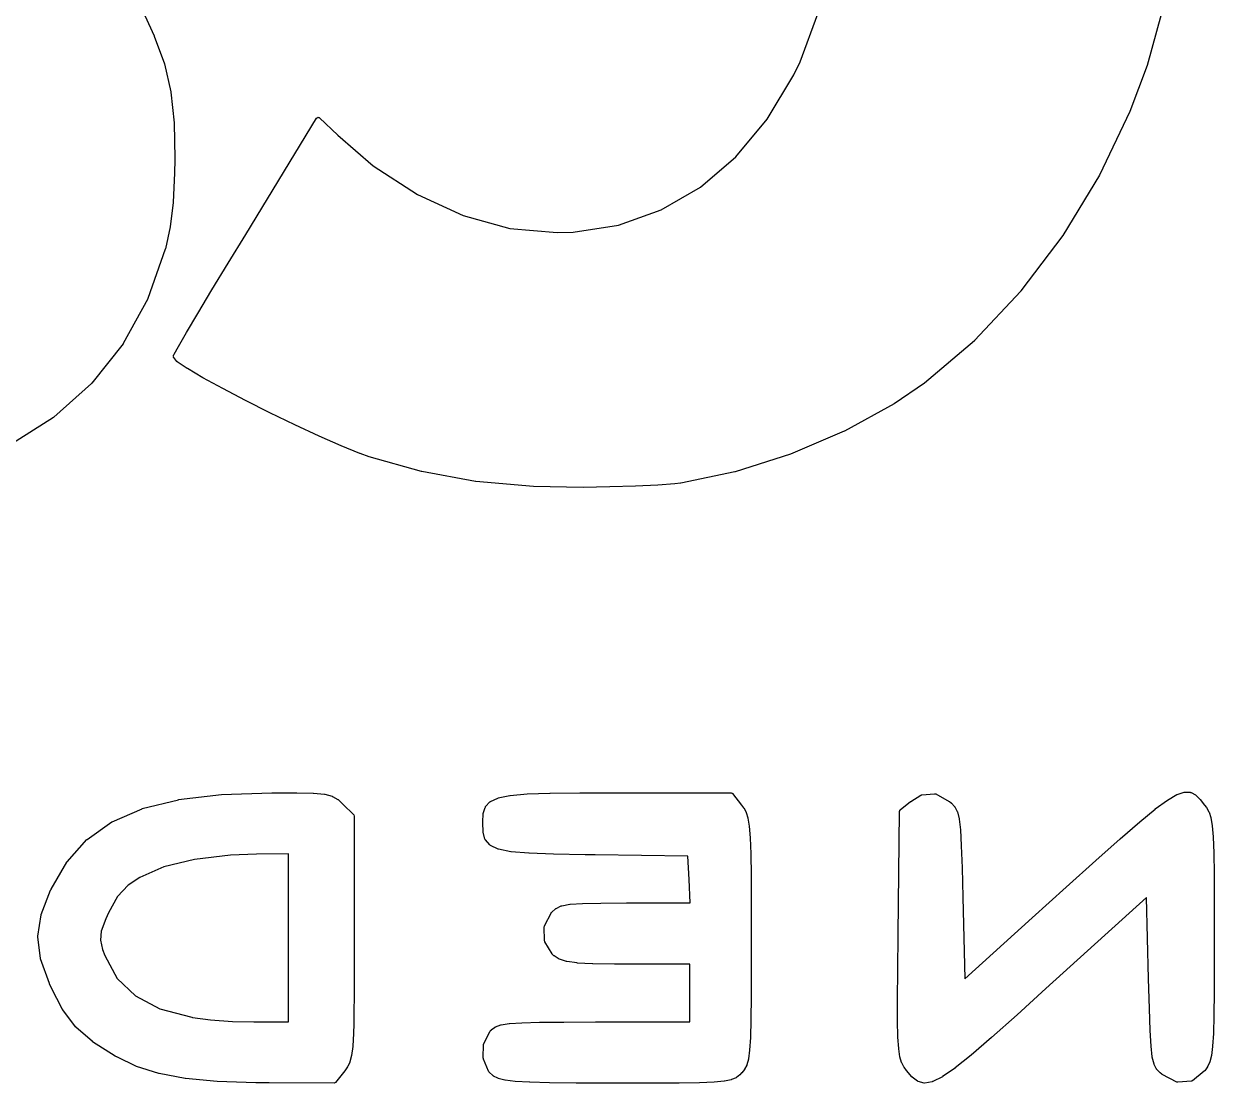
# Model space of a CAD drawing. Extents: x 131 to 165.5, y -106.3 to -66.1.
# Drawn here: x 157.546 to 160.594, y -72.108 to -69.396 of the extents above; entities that cross this region are included whole.
import ezdxf

# ---------------------------------------------------------------- set-up
doc = ezdxf.new("R2010")
doc.units = 0
doc.layers.add('BLACK', color=7, linetype='CONTINUOUS')

msp = doc.modelspace()

# ---------------------------------------------------------------- linework, layer by layer
at = {"layer": 'BLACK', "linetype": 'CONTINUOUS'}
for p, q in [((160.472115, -69.318448), (160.421867, -69.502076)), ((157.856145, -69.37441), (157.880141, -69.426782)), ((159.533296, -69.492778), (159.579201, -69.369749)), ((157.880141, -69.426782), (157.880149, -69.426999)), ((157.880149, -69.426999), (157.880296, -69.42716)), ((157.880296, -69.42716), (157.905933, -69.497886)), ((157.905933, -69.497886), (157.905918, -69.498211)), ((157.905918, -69.498211), (157.906107, -69.498478)), ((157.906107, -69.498478), (157.922353, -69.5697)), ((159.517214, -69.526613), (159.533296, -69.492778)), ((160.421727, -69.502507), (160.377873, -69.619804)), ((160.421867, -69.502076), (160.421718, -69.502267)), ((160.421718, -69.502267), (160.421727, -69.502507)), ((159.449288, -69.640163), (159.517214, -69.526613)), ((157.922353, -69.5697), (157.9223, -69.57001)), ((157.9223, -69.57001), (157.92245, -69.570286)), ((157.92245, -69.570286), (157.930794, -69.649186)), ((160.377701, -69.620209), (160.299859, -69.783107)), ((160.377713, -69.619975), (160.377701, -69.620209)), ((160.377873, -69.619804), (160.377713, -69.619975)), ((157.930794, -69.649186), (157.93073, -69.649401)), ((157.93073, -69.649401), (157.930821, -69.649609)), ((157.930821, -69.649609), (157.932689, -69.740179)), ((158.114248, -69.934668), (158.295516, -69.637405)), ((158.295516, -69.637405), (158.295969, -69.637073)), ((158.295969, -69.637073), (158.296173, -69.636551)), ((158.296173, -69.636551), (158.297464, -69.635982)), ((158.297464, -69.635982), (158.298607, -69.635148)), ((158.298607, -69.635148), (158.299162, -69.635234)), ((158.299162, -69.635234), (158.299675, -69.635009)), ((158.299675, -69.635009), (158.30099, -69.63552)), ((158.30099, -69.63552), (158.302388, -69.635739)), ((158.302388, -69.635739), (158.302719, -69.636192)), ((158.302719, -69.636192), (158.303242, -69.636396)), ((158.303242, -69.636396), (158.34968, -69.680838)), ((159.369352, -69.736029), (159.449288, -69.640163)), ((158.34968, -69.680838), (158.440732, -69.758859)), ((157.932754, -69.743539), (157.93226, -69.777436)), ((157.932689, -69.740179), (157.932689, -69.74018)), ((157.932689, -69.74018), (157.932754, -69.743365)), ((157.932754, -69.743365), (157.932719, -69.743452)), ((157.932719, -69.743452), (157.932754, -69.743539)), ((159.278523, -69.813576), (159.369352, -69.736029)), ((157.932255, -69.777605), (157.928626, -69.852444)), ((157.93226, -69.777436), (157.932224, -69.777519)), ((157.932224, -69.777519), (157.932255, -69.777605)), ((158.440732, -69.758859), (158.55376, -69.83305)), ((160.299621, -69.783548), (160.206101, -69.937462)), ((160.299661, -69.783284), (160.299621, -69.783548)), ((160.299859, -69.783107), (160.299661, -69.783284)), ((159.177979, -69.872059), (159.278523, -69.813576)), ((158.55376, -69.83305), (158.670836, -69.886759)), ((157.928595, -69.852809), (157.920985, -69.915008)), ((157.928626, -69.852444), (157.928542, -69.85262)), ((157.928542, -69.85262), (157.928595, -69.852809)), ((159.068848, -69.910743), (159.177979, -69.872059)), ((158.670836, -69.886759), (158.790446, -69.919349)), ((157.920907, -69.915466), (157.908573, -69.972049)), ((157.920985, -69.915008), (157.920863, -69.915223)), ((157.920863, -69.915223), (157.920907, -69.915466)), ((158.069148, -70.008835), (158.114245, -69.934673)), ((158.114245, -69.934673), (158.114247, -69.934671)), ((158.114247, -69.934671), (158.114248, -69.934668)), ((158.790446, -69.919349), (158.911264, -69.930203)), ((158.911264, -69.930203), (158.952112, -69.928881)), ((158.952112, -69.928881), (159.068848, -69.910743)), ((160.205819, -69.937878), (160.098813, -70.079683)), ((160.205886, -69.937619), (160.205819, -69.937878)), ((160.206101, -69.937462), (160.205886, -69.937619)), ((157.908404, -69.972644), (157.864029, -70.098736)), ((157.908573, -69.972049), (157.908386, -69.972317)), ((157.908386, -69.972317), (157.908404, -69.972644)), ((158.027902, -70.077059), (158.069141, -70.008846)), ((158.069141, -70.008846), (158.069146, -70.008841)), ((158.069146, -70.008841), (158.069148, -70.008835)), ((157.991978, -70.136885), (158.027895, -70.077072)), ((158.027895, -70.077072), (158.0279, -70.077067)), ((158.0279, -70.077067), (158.027902, -70.077059)), ((160.098475, -70.080085), (159.980172, -70.206653)), ((160.098572, -70.079824), (160.098475, -70.080085)), ((160.098813, -70.079683), (160.098572, -70.079824)), ((157.863696, -70.099482), (157.800783, -70.214085)), ((157.863742, -70.099055), (157.863696, -70.099482)), ((157.864029, -70.098736), (157.863742, -70.099055)), ((157.962837, -70.185863), (157.991968, -70.136902)), ((157.991968, -70.136902), (157.991976, -70.136895)), ((157.991976, -70.136895), (157.991978, -70.136885)), ((157.941935, -70.221552), (157.962819, -70.185894)), ((157.962819, -70.185894), (157.962834, -70.185882)), ((157.962834, -70.185882), (157.962837, -70.185863)), ((159.979756, -70.20705), (159.852348, -70.315252)), ((159.979895, -70.206778), (159.979756, -70.20705)), ((159.980172, -70.206653), (159.979895, -70.206778)), ((157.800315, -70.214789), (157.720153, -70.315678)), ((157.800437, -70.214362), (157.800315, -70.214789)), ((157.800783, -70.214085), (157.800437, -70.214362)), ((157.930549, -70.241862), (157.930692, -70.24173)), ((157.930692, -70.24173), (157.930716, -70.241536)), ((157.930716, -70.241536), (157.94189, -70.221631)), ((157.94189, -70.221631), (157.941928, -70.2216)), ((157.941928, -70.2216), (157.941935, -70.221552)), ((157.92864, -70.246686), (157.929055, -70.24587)), ((157.928971, -70.247706), (157.92864, -70.246686)), ((157.928922, -70.24878), (157.928971, -70.247706)), ((157.929539, -70.249456), (157.928922, -70.24878)), ((157.929055, -70.24587), (157.929098, -70.244957)), ((157.929098, -70.244957), (157.930549, -70.241862)), ((157.929822, -70.250325), (157.929539, -70.249456)), ((157.938051, -70.259965), (157.929822, -70.250325)), ((157.938671, -70.260281), (157.938051, -70.259965)), ((157.939055, -70.260861), (157.938671, -70.260281)), ((157.964634, -70.278142), (157.939055, -70.260861)), ((157.9648, -70.278175), (157.964634, -70.278142)), ((157.964903, -70.278312), (157.9648, -70.278175)), ((158.004597, -70.301596), (157.964903, -70.278312)), ((158.004677, -70.301607), (158.004597, -70.301596)), ((158.004728, -70.30167), (158.004677, -70.301607)), ((158.055304, -70.329321), (158.004728, -70.30167)), ((157.719572, -70.316294), (157.623074, -70.40265)), ((157.719764, -70.315893), (157.719572, -70.316294)), ((157.720153, -70.315678), (157.719764, -70.315893)), ((158.055356, -70.329326), (158.055304, -70.329321)), ((158.05539, -70.329367), (158.055356, -70.329326)), ((158.113613, -70.359748), (158.05539, -70.329367)), ((159.851922, -70.315576), (159.774417, -70.368255)), ((159.852077, -70.315339), (159.851922, -70.315576)), ((159.852348, -70.315252), (159.852077, -70.315339)), ((158.113653, -70.359751), (158.113613, -70.359748)), ((158.113681, -70.359783), (158.113653, -70.359751)), ((158.176318, -70.391257), (158.113681, -70.359783)), ((158.176356, -70.391259), (158.176318, -70.391257)), ((158.176382, -70.391289), (158.176356, -70.391259)), ((158.240198, -70.422221), (158.176382, -70.391289)), ((159.774011, -70.368503), (159.64713, -70.438133)), ((159.774168, -70.368306), (159.774011, -70.368503)), ((159.774417, -70.368255), (159.774168, -70.368306)), ((157.622418, -70.403146), (157.510501, -70.474154)), ((157.622666, -70.402793), (157.622418, -70.403146)), ((157.623074, -70.40265), (157.622666, -70.402793)), ((158.24024, -70.422223), (158.240198, -70.422221)), ((158.240269, -70.422255), (158.24024, -70.422223)), ((158.30203, -70.451006), (158.240269, -70.422255)), ((158.302083, -70.451008), (158.30203, -70.451006)), ((158.30212, -70.451047), (158.302083, -70.451008)), ((158.358592, -70.475982), (158.30212, -70.451047)), ((159.646689, -70.438348), (159.509207, -70.497066)), ((159.646871, -70.438161), (159.646689, -70.438348)), ((159.64713, -70.438133), (159.646871, -70.438161)), ((158.358673, -70.475983), (158.358592, -70.475982)), ((158.35873, -70.47604), (158.358673, -70.475983)), ((158.40668, -70.495521), (158.35873, -70.47604)), ((158.406789, -70.49552), (158.40668, -70.495521)), ((158.406871, -70.495594), (158.406789, -70.49552)), ((158.430323, -70.504023), (158.406871, -70.495594)), ((158.430508, -70.504014), (158.430323, -70.504023)), ((158.430654, -70.504129), (158.430508, -70.504014)), ((158.564418, -70.541944), (158.430654, -70.504129)), ((159.508762, -70.497232), (159.367235, -70.542351)), ((159.508955, -70.497068), (159.508762, -70.497232)), ((159.509207, -70.497066), (159.508955, -70.497068)), ((158.564671, -70.541914), (158.564418, -70.541944)), ((158.564887, -70.542053), (158.564671, -70.541914)), ((158.702781, -70.567056), (158.564887, -70.542053)), ((159.366731, -70.542483), (159.227718, -70.571318)), ((159.366959, -70.542327), (159.366731, -70.542483)), ((159.367235, -70.542351), (159.366959, -70.542327)), ((158.703018, -70.567004), (158.702781, -70.567056)), ((158.703234, -70.567117), (158.703018, -70.567004)), ((158.850939, -70.580121), (158.703234, -70.567117)), ((159.1694, -70.576428), (159.11197, -70.579269)), ((159.169466, -70.576396), (159.1694, -70.576428)), ((159.169535, -70.576419), (159.169466, -70.576396)), ((159.212979, -70.573091), (159.169535, -70.576419)), ((159.213079, -70.57304), (159.212979, -70.573091)), ((159.21319, -70.573071), (159.213079, -70.57304)), ((159.227295, -70.571387), (159.21319, -70.573071)), ((159.227493, -70.571275), (159.227295, -70.571387)), ((159.227718, -70.571318), (159.227493, -70.571275)), ((158.851116, -70.580065), (158.850939, -70.580121)), ((158.851286, -70.580139), (158.851116, -70.580065)), ((158.978075, -70.582467), (158.851286, -70.580139)), ((158.978161, -70.582432), (158.978075, -70.582467)), ((158.978248, -70.582467), (158.978161, -70.582432)), ((159.046203, -70.581372), (158.978248, -70.582467)), ((159.046242, -70.581355), (159.046203, -70.581372)), ((159.046282, -70.58137), (159.046242, -70.581355)), ((159.111883, -70.579272), (159.046282, -70.58137)), ((159.111925, -70.579252), (159.111883, -70.579272)), ((159.11197, -70.579269), (159.111925, -70.579252)), ((157.942411, -71.381897), (158.052113, -71.368672)), ((158.052113, -71.368672), (158.052334, -71.368733)), ((158.052334, -71.368733), (158.052543, -71.368639)), ((158.052543, -71.368639), (158.181522, -71.364278)), ((158.181522, -71.364278), (158.181603, -71.364308)), ((158.181603, -71.364308), (158.181684, -71.364275)), ((158.181684, -71.364275), (158.185256, -71.36427)), ((158.185256, -71.36427), (158.185265, -71.364273)), ((158.185265, -71.364273), (158.185275, -71.36427)), ((158.185275, -71.36427), (158.245294, -71.36441)), ((158.245294, -71.36441), (158.24535, -71.364433)), ((158.24535, -71.364433), (158.245406, -71.364412)), ((158.245406, -71.364412), (158.287338, -71.365448)), ((158.287338, -71.365448), (158.287501, -71.36552)), ((158.287501, -71.36552), (158.287673, -71.365467)), ((158.287673, -71.365467), (158.315787, -71.368061)), ((158.315787, -71.368061), (158.316162, -71.368258)), ((158.316162, -71.368258), (158.316583, -71.3682)), ((158.316583, -71.3682), (158.335152, -71.373013)), ((158.791298, -71.371195), (158.834336, -71.367331)), ((158.834336, -71.367331), (158.834471, -71.367373)), ((158.834471, -71.367373), (158.834601, -71.367314)), ((158.834601, -71.367314), (158.893117, -71.365177)), ((158.893117, -71.365177), (158.893178, -71.365199)), ((158.893178, -71.365199), (158.893239, -71.365174)), ((158.893239, -71.365174), (158.969597, -71.36426)), ((158.969597, -71.36426), (158.969622, -71.36427)), ((158.969622, -71.36427), (158.969647, -71.36426)), ((158.969647, -71.36426), (159.066216, -71.364067)), ((159.066216, -71.364067), (159.066221, -71.364069)), ((159.066221, -71.364069), (159.066226, -71.364067)), ((159.066226, -71.364067), (159.356406, -71.364067)), ((159.356406, -71.364067), (159.356696, -71.364187)), ((159.356696, -71.364187), (159.356999, -71.364102)), ((159.356999, -71.364102), (159.358425, -71.364903)), ((159.358425, -71.364903), (159.359942, -71.365531)), ((159.359942, -71.365531), (159.360062, -71.365822)), ((159.360062, -71.365822), (159.360336, -71.365976)), ((159.360336, -71.365976), (159.383733, -71.395719)), ((159.844963, -71.369459), (159.877821, -71.366688)), ((159.877821, -71.366688), (159.879204, -71.367128)), ((159.879204, -71.367128), (159.880647, -71.367287)), ((159.880647, -71.367287), (159.915177, -71.38624)), ((160.474018, -71.38296), (160.497584, -71.369135)), ((160.497584, -71.369135), (160.498105, -71.369062)), ((160.498105, -71.369062), (160.498501, -71.368715)), ((160.498501, -71.368715), (160.516418, -71.36261)), ((160.516418, -71.36261), (160.517351, -71.362669)), ((160.517351, -71.362669), (160.518228, -71.362347)), ((160.518228, -71.362347), (160.532091, -71.362896)), ((160.532091, -71.362896), (160.533127, -71.363373)), ((160.533127, -71.363373), (160.534262, -71.363489)), ((160.534262, -71.363489), (160.54567, -71.369626)), ((157.84957, -71.404888), (157.941805, -71.382008)), ((157.941805, -71.382008), (157.942127, -71.382056)), ((157.942127, -71.382056), (157.942411, -71.381897)), ((158.335152, -71.373013), (158.335709, -71.373433)), ((158.335709, -71.373433), (158.3364, -71.373525)), ((158.3364, -71.373525), (158.349697, -71.381216)), ((158.349697, -71.381216), (158.350037, -71.38166)), ((158.350037, -71.38166), (158.350566, -71.381852)), ((158.350566, -71.381852), (158.362863, -71.393085)), ((158.362863, -71.393085), (158.362913, -71.393193)), ((158.362913, -71.393193), (158.363027, -71.39324)), ((158.363027, -71.39324), (158.390734, -71.420948)), ((158.728101, -71.399808), (158.738909, -71.387753)), ((158.738909, -71.387753), (158.739839, -71.387306)), ((158.739839, -71.387306), (158.740543, -71.386547)), ((158.740543, -71.386547), (158.759728, -71.377724)), ((158.759728, -71.377724), (158.760324, -71.377701)), ((158.760324, -71.377701), (158.76082, -71.377367)), ((158.76082, -71.377367), (158.790748, -71.371275)), ((158.790748, -71.371275), (158.791037, -71.371331)), ((158.791037, -71.371331), (158.791298, -71.371195)), ((159.383733, -71.395719), (159.383754, -71.395796)), ((159.383754, -71.395796), (159.383821, -71.395836)), ((159.383821, -71.395836), (159.388771, -71.40252)), ((159.789522, -71.408312), (159.816173, -71.386746)), ((159.816173, -71.386746), (159.816488, -71.386652)), ((159.816488, -71.386652), (159.81668, -71.386386)), ((159.81668, -71.386386), (159.842745, -71.370194)), ((159.842745, -71.370194), (159.843912, -71.370001)), ((159.843912, -71.370001), (159.844963, -71.369459)), ((159.915177, -71.38624), (159.915489, -71.386629)), ((159.915489, -71.386629), (159.915969, -71.386778)), ((159.915969, -71.386778), (159.920281, -71.390363)), ((159.920281, -71.390363), (159.920423, -71.390634)), ((159.920423, -71.390634), (159.920703, -71.390758)), ((159.920703, -71.390758), (159.928834, -71.399286)), ((159.928834, -71.399286), (159.929095, -71.399962)), ((160.442777, -71.40585), (160.47359, -71.383242)), ((160.47359, -71.383242), (160.473853, -71.383177)), ((160.473853, -71.383177), (160.474018, -71.38296)), ((160.54567, -71.369626), (160.546151, -71.370216)), ((160.546151, -71.370216), (160.546855, -71.370512)), ((160.546855, -71.370512), (160.557405, -71.381175)), ((160.557405, -71.381175), (160.55751, -71.381433)), ((160.55751, -71.381433), (160.557756, -71.381569)), ((160.557756, -71.381569), (160.569042, -71.395689)), ((160.569042, -71.395689), (160.569066, -71.395774)), ((160.569066, -71.395774), (160.569142, -71.395819)), ((160.569142, -71.395819), (160.573595, -71.40178)), ((157.772203, -71.438485), (157.848779, -71.405156)), ((157.848779, -71.405156), (157.849217, -71.405148)), ((157.849217, -71.405148), (157.84957, -71.404888)), ((158.390734, -71.420948), (158.390736, -71.420949)), ((158.390736, -71.420949), (158.3922, -71.424485)), ((158.3922, -71.424485), (158.3922, -71.73392)), ((158.720881, -71.438682), (158.722035, -71.418652)), ((158.722035, -71.418652), (158.722302, -71.418097)), ((158.722243, -71.417486), (158.72704, -71.401693)), ((158.722302, -71.418097), (158.722243, -71.417486)), ((158.72704, -71.401693), (158.727736, -71.400844)), ((158.727736, -71.400844), (158.728101, -71.399808)), ((159.388771, -71.40252), (159.388855, -71.402858)), ((159.388855, -71.402858), (159.389128, -71.403076)), ((159.389128, -71.403076), (159.394972, -71.413647)), ((159.394972, -71.413647), (159.395029, -71.414161)), ((159.395029, -71.414161), (159.395363, -71.414557)), ((159.395363, -71.414557), (159.399824, -71.428643)), ((159.399824, -71.428643), (159.39979, -71.429029)), ((159.39979, -71.429029), (159.399994, -71.42936)), ((159.399994, -71.42936), (159.403258, -71.449685)), ((159.784352, -71.727098), (159.787667, -71.412147)), ((159.787667, -71.412147), (159.787765, -71.411916)), ((159.787694, -71.411675), (159.788501, -71.410189)), ((159.787765, -71.411916), (159.787694, -71.411675)), ((159.788501, -71.410189), (159.789168, -71.408626)), ((159.789168, -71.408626), (159.789402, -71.408531)), ((159.789402, -71.408531), (159.789522, -71.408312)), ((159.929095, -71.399962), (159.929652, -71.40043)), ((159.929652, -71.40043), (159.935681, -71.412022)), ((159.935681, -71.412022), (159.935735, -71.412643)), ((159.935735, -71.412643), (159.936103, -71.413146)), ((159.936103, -71.413146), (159.940464, -71.431051)), ((160.402911, -71.438469), (160.442568, -71.406012)), ((160.442568, -71.406012), (160.442703, -71.405971)), ((160.442703, -71.405971), (160.442777, -71.40585)), ((160.573595, -71.40178), (160.573674, -71.402093)), ((160.573674, -71.402093), (160.57393, -71.402291)), ((160.57393, -71.402291), (160.579929, -71.412787)), ((160.579929, -71.412787), (160.579994, -71.413303)), ((160.579994, -71.413303), (160.580334, -71.413696)), ((160.580334, -71.413696), (160.584914, -71.427521)), ((160.584914, -71.427521), (160.584884, -71.427922)), ((160.584884, -71.427922), (160.585098, -71.428263)), ((160.585098, -71.428263), (160.58845, -71.448167)), ((157.708577, -71.483562), (157.771302, -71.438994)), ((157.771302, -71.438994), (157.771827, -71.438873)), ((157.771827, -71.438873), (157.772203, -71.438485)), ((158.720867, -71.441322), (158.720873, -71.438957)), ((158.720914, -71.441438), (158.720867, -71.441322)), ((158.720872, -71.441556), (158.720914, -71.441438)), ((158.721874, -71.464213), (158.720872, -71.441556)), ((158.720873, -71.438957), (158.720929, -71.438821)), ((158.720929, -71.438821), (158.720881, -71.438682)), ((159.403258, -71.449685), (159.403207, -71.449899)), ((159.403207, -71.449899), (159.403306, -71.450094)), ((159.403306, -71.450094), (159.405559, -71.479382)), ((159.940464, -71.431051), (159.940413, -71.431378)), ((159.940413, -71.431378), (159.940574, -71.431669)), ((159.940574, -71.431669), (159.943702, -71.459141)), ((159.943702, -71.459141), (159.943661, -71.459283)), ((159.943661, -71.459283), (159.943726, -71.459417)), ((159.943726, -71.459417), (159.946055, -71.499705)), ((160.352707, -71.481928), (160.402806, -71.438558)), ((160.402806, -71.438558), (160.402875, -71.438534)), ((160.402875, -71.438534), (160.402911, -71.438469)), ((160.58845, -71.448167), (160.588398, -71.448392)), ((160.588398, -71.448392), (160.588503, -71.448597)), ((160.588503, -71.448597), (160.590817, -71.477331)), ((157.657063, -71.5409), (157.707748, -71.484302)), ((157.707748, -71.484302), (157.708269, -71.484051)), ((157.708269, -71.484051), (157.708577, -71.483562)), ((158.722115, -71.46473), (158.721874, -71.464213)), ((158.722042, -71.465297), (158.722115, -71.46473)), ((158.726777, -71.482808), (158.722042, -71.465297)), ((158.72745, -71.483682), (158.726777, -71.482808)), ((158.727787, -71.484733), (158.72745, -71.483682)), ((158.73885, -71.497804), (158.727787, -71.484733)), ((159.405559, -71.479382), (159.405524, -71.479488)), ((159.405524, -71.479488), (159.405571, -71.479591)), ((159.405571, -71.479591), (159.406999, -71.520563)), ((160.290517, -71.537324), (160.352654, -71.481975)), ((160.352654, -71.481975), (160.352689, -71.481962)), ((160.352689, -71.481962), (160.352707, -71.481928)), ((160.590817, -71.477331), (160.59078, -71.477442)), ((160.59078, -71.477442), (160.59083, -71.47755)), ((160.59083, -71.47755), (160.592298, -71.517863)), ((158.141783, -71.521269), (158.075134, -71.523735)), ((158.224156, -71.520847), (158.141783, -71.521269)), ((158.224156, -71.951089), (158.224156, -71.520847)), ((158.739816, -71.498301), (158.73885, -71.497804)), ((158.74055, -71.499104), (158.739816, -71.498301)), ((158.760535, -71.508443), (158.74055, -71.499104)), ((158.761154, -71.50847), (158.760535, -71.508443)), ((158.761669, -71.508815), (158.761154, -71.50847)), ((158.793172, -71.51513), (158.761669, -71.508815)), ((158.793459, -71.515073), (158.793172, -71.51513)), ((158.793718, -71.515208), (158.793459, -71.515073)), ((158.839332, -71.519203), (158.793718, -71.515208)), ((158.839457, -71.519163), (158.839332, -71.519203)), ((158.839577, -71.519218), (158.839457, -71.519163)), ((158.901896, -71.521602), (158.839577, -71.519218)), ((158.901946, -71.521583), (158.901896, -71.521602)), ((158.901996, -71.521605), (158.901946, -71.521583)), ((158.983616, -71.523085), (158.901996, -71.521605)), ((159.406999, -71.520563), (159.406979, -71.520615)), ((159.406979, -71.520615), (159.407001, -71.520666)), ((159.407001, -71.520666), (159.407791, -71.576046)), ((159.946055, -71.499705), (159.946034, -71.499763)), ((159.946034, -71.499763), (159.94606, -71.49982)), ((159.94606, -71.49982), (159.948026, -71.556176)), ((160.592298, -71.517863), (160.592277, -71.517918)), ((160.592277, -71.517918), (160.5923, -71.517971)), ((160.5923, -71.517971), (160.593112, -71.572613)), ((157.616017, -71.611141), (157.656468, -71.541719)), ((157.656468, -71.541719), (157.656887, -71.541399)), ((157.656887, -71.541399), (157.657063, -71.5409)), ((157.983256, -71.534924), (157.904638, -71.554291)), ((158.075134, -71.523735), (157.983256, -71.534924)), ((158.983627, -71.52308), (158.983616, -71.523085)), ((158.983641, -71.523086), (158.983627, -71.52308)), ((159.008657, -71.523414), (158.983641, -71.523086)), ((159.008658, -71.523413), (159.008657, -71.523414)), ((159.00866, -71.523414), (159.008658, -71.523413)), ((159.246051, -71.526407), (159.00866, -71.523414)), ((159.249193, -71.586638), (159.246051, -71.526407)), ((160.214722, -71.605739), (160.290493, -71.537346)), ((160.290493, -71.537346), (160.290509, -71.53734)), ((160.290509, -71.53734), (160.290517, -71.537324)), ((157.843468, -71.580916), (157.813371, -71.60108)), ((157.904638, -71.554291), (157.843468, -71.580916)), ((159.407791, -71.576046), (159.407781, -71.576069)), ((159.407781, -71.576069), (159.407792, -71.576094)), ((159.407792, -71.576094), (159.408129, -71.648605)), ((159.948026, -71.556176), (159.948018, -71.556196)), ((159.948018, -71.556196), (159.948027, -71.556216)), ((159.948027, -71.556216), (159.950065, -71.631894)), ((160.593112, -71.572613), (160.593102, -71.572637)), ((160.593102, -71.572637), (160.593113, -71.572663)), ((160.593113, -71.572663), (160.59346, -71.644383)), ((157.615016, -71.613224), (157.615812, -71.61153)), ((157.615812, -71.61153), (157.615985, -71.611371)), ((157.615985, -71.611371), (157.616017, -71.611141)), ((157.813371, -71.60108), (157.786072, -71.629977)), ((159.252304, -71.646289), (159.249193, -71.586638)), ((160.127976, -71.684379), (160.214714, -71.605747)), ((160.214714, -71.605747), (160.214719, -71.605745)), ((160.214719, -71.605745), (160.214722, -71.605739)), ((157.590738, -71.675672), (157.61488, -71.613541)), ((157.61488, -71.613541), (157.615007, -71.613407)), ((157.615007, -71.613407), (157.615016, -71.613224)), ((157.786072, -71.629977), (157.763143, -71.671657)), ((159.950065, -71.631894), (159.950063, -71.631897)), ((159.950063, -71.631897), (159.950065, -71.631901)), ((159.950065, -71.631901), (159.955429, -71.840849)), ((160.420127, -71.632486), (160.162915, -71.865802)), ((160.425491, -71.840718), (160.420127, -71.632486)), ((157.763143, -71.671657), (157.75617, -71.687276)), ((158.879211, -71.704799), (158.89675, -71.67118)), ((158.89675, -71.67118), (158.897247, -71.670762)), ((158.897247, -71.670762), (158.897464, -71.670151)), ((158.897464, -71.670151), (158.897526, -71.670082)), ((158.897526, -71.670082), (158.89779, -71.669955)), ((158.89779, -71.669955), (158.897917, -71.669693)), ((158.897917, -71.669693), (158.907588, -71.661067)), ((158.907588, -71.661067), (158.908316, -71.660812)), ((158.908316, -71.660812), (158.908843, -71.660248)), ((158.908843, -71.660248), (158.922136, -71.654192)), ((158.922136, -71.654192), (158.922757, -71.65417)), ((158.922757, -71.65417), (158.923277, -71.65383)), ((158.923277, -71.65383), (158.943985, -71.649899)), ((158.943985, -71.649899), (158.944287, -71.649961)), ((158.944287, -71.649961), (158.944565, -71.649823)), ((158.944565, -71.649823), (158.976476, -71.647568)), ((158.976476, -71.647568), (158.976599, -71.647609)), ((158.976599, -71.647609), (158.976719, -71.647557)), ((158.976719, -71.647557), (159.023625, -71.646532)), ((159.023625, -71.646532), (159.02367, -71.646549)), ((159.02367, -71.646549), (159.023716, -71.646531)), ((159.023716, -71.646531), (159.089405, -71.646289)), ((159.089405, -71.646289), (159.089414, -71.646292)), ((159.089414, -71.646292), (159.089424, -71.646289)), ((159.089424, -71.646289), (159.252304, -71.646289)), ((159.408129, -71.648605), (159.408125, -71.648614)), ((159.408125, -71.648614), (159.408129, -71.648624)), ((159.408129, -71.648624), (159.4082, -71.74099)), ((160.59346, -71.644383), (160.593455, -71.644393)), ((160.593455, -71.644393), (160.59346, -71.644403)), ((160.59346, -71.644403), (160.593534, -71.735952)), ((157.581857, -71.731737), (157.590459, -71.676711)), ((157.590459, -71.676711), (157.59075, -71.676233)), ((157.59075, -71.676233), (157.590738, -71.675672)), ((157.75617, -71.687276), (157.744622, -71.719022)), ((159.955429, -71.840849), (160.127975, -71.68438)), ((160.127975, -71.68438), (160.127976, -71.684379)), ((157.581836, -71.733134), (157.582026, -71.732437)), ((157.588808, -71.788511), (157.581836, -71.733134)), ((157.582026, -71.732437), (157.581857, -71.731737)), ((157.744622, -71.719022), (157.742334, -71.742017)), ((158.3922, -71.733922), (158.392175, -71.795528)), ((158.3922, -71.73392), (158.392199, -71.73392)), ((158.392199, -71.73392), (158.3922, -71.733922)), ((158.878645, -71.707199), (158.8791, -71.706041)), ((158.879279, -71.743536), (158.878645, -71.707199)), ((158.8791, -71.706041), (158.879211, -71.704799)), ((159.783435, -71.81973), (159.784352, -71.727101)), ((159.784352, -71.727099), (159.784352, -71.727098)), ((159.784352, -71.727101), (159.784352, -71.727099)), ((157.742334, -71.742017), (157.747701, -71.765658)), ((158.879795, -71.744723), (158.879279, -71.743536)), ((158.87998, -71.746002), (158.879795, -71.744723)), ((158.898388, -71.776977), (158.87998, -71.746002)), ((159.4082, -71.740996), (159.408171, -71.806913)), ((159.4082, -71.74099), (159.408198, -71.740993)), ((159.408198, -71.740993), (159.4082, -71.740996)), ((160.593534, -71.735958), (160.593511, -71.794488)), ((160.593534, -71.735952), (160.593532, -71.735955)), ((160.593532, -71.735955), (160.593534, -71.735958)), ((157.589088, -71.789004), (157.588808, -71.788511)), ((157.589061, -71.789569), (157.589088, -71.789004)), ((157.611637, -71.852755), (157.589061, -71.789569)), ((157.747701, -71.765658), (157.753188, -71.780873)), ((157.753188, -71.780873), (157.785566, -71.839776)), ((158.392175, -71.795541), (158.39195, -71.874325)), ((158.392175, -71.795528), (158.392172, -71.795534)), ((158.392172, -71.795534), (158.392175, -71.795541)), ((158.899036, -71.777461), (158.898388, -71.776977)), ((158.899396, -71.778188), (158.899036, -71.777461)), ((158.903038, -71.781372), (158.899396, -71.778188)), ((158.903419, -71.7815), (158.903038, -71.781372)), ((158.90365, -71.781829), (158.903419, -71.7815)), ((158.91658, -71.790034), (158.90365, -71.781829)), ((158.917225, -71.790146), (158.91658, -71.790034)), ((158.917725, -71.790571), (158.917225, -71.790146)), ((158.935442, -71.79628), (158.917725, -71.790571)), ((160.593511, -71.7945), (160.593292, -71.873587)), ((160.593511, -71.794488), (160.593508, -71.794493)), ((160.593508, -71.794493), (160.593511, -71.7945)), ((158.935899, -71.796242), (158.935442, -71.79628)), ((158.936294, -71.796474), (158.935899, -71.796242)), ((158.962748, -71.800115), (158.936294, -71.796474)), ((158.962968, -71.800057), (158.962748, -71.800115)), ((158.963174, -71.800155), (158.962968, -71.800057)), ((159.002312, -71.80216), (158.963174, -71.800155)), ((159.002405, -71.802126), (159.002312, -71.80216)), ((159.002497, -71.802166), (159.002405, -71.802126)), ((159.058267, -71.802963), (159.002497, -71.802166)), ((159.058296, -71.802951), (159.058267, -71.802963)), ((159.058327, -71.802964), (159.058296, -71.802951)), ((159.093995, -71.803045), (159.058327, -71.802964)), ((159.094, -71.803042), (159.093995, -71.803045)), ((159.094006, -71.803045), (159.094, -71.803042)), ((159.251445, -71.803045), (159.094006, -71.803045)), ((159.251445, -71.951089), (159.251445, -71.803045)), ((159.408171, -71.806926), (159.407939, -71.885243)), ((159.408171, -71.806913), (159.408168, -71.806919)), ((159.408168, -71.806919), (159.408171, -71.806926)), ((159.782968, -71.892512), (159.783435, -71.819747)), ((159.783438, -71.819738), (159.783435, -71.81973)), ((159.783435, -71.819747), (159.783438, -71.819738)), ((157.611772, -71.852904), (157.611637, -71.852755)), ((157.611778, -71.853107), (157.611772, -71.852904)), ((157.61606, -71.862723), (157.611778, -71.853107)), ((157.785566, -71.839776), (157.831836, -71.884497)), ((160.425492, -71.84072), (160.425491, -71.840718)), ((160.425491, -71.840724), (160.425492, -71.84072)), ((160.427533, -71.916264), (160.425491, -71.840724)), ((157.616176, -71.862833), (157.61606, -71.862723)), ((157.61619, -71.862992), (157.616176, -71.862833)), ((157.64539, -71.919268), (157.61619, -71.862992)), ((157.831836, -71.884497), (157.894476, -71.917048)), ((158.39195, -71.874362), (158.391332, -71.935072)), ((158.39195, -71.874325), (158.391942, -71.874343)), ((158.391942, -71.874343), (158.39195, -71.874362)), ((159.407939, -71.88528), (159.407319, -71.945547)), ((159.407939, -71.885243), (159.407931, -71.885261)), ((159.407931, -71.885261), (159.407939, -71.88528)), ((160.16291, -71.865808), (160.089076, -71.932583)), ((160.162912, -71.865802), (160.16291, -71.865808)), ((160.162915, -71.865802), (160.162912, -71.865802)), ((160.593292, -71.873623), (160.592683, -71.934566)), ((160.593292, -71.873587), (160.593284, -71.873604)), ((160.593284, -71.873604), (160.593292, -71.873623)), ((157.894476, -71.917048), (157.975954, -71.938906)), ((159.782977, -71.892534), (159.782968, -71.892512)), ((159.782968, -71.892557), (159.782977, -71.892534)), ((159.783113, -71.948174), (159.782968, -71.892557)), ((160.427541, -71.916282), (160.427533, -71.916264)), ((160.427534, -71.916303), (160.427541, -71.916282)), ((160.429505, -71.97253), (160.427534, -71.916303)), ((157.645726, -71.919551), (157.64539, -71.919268)), ((157.645837, -71.919978), (157.645726, -71.919551)), ((157.678653, -71.963463), (157.645837, -71.919978)), ((157.975954, -71.938906), (157.978412, -71.939348)), ((157.978412, -71.939348), (158.024446, -71.945278)), ((158.024446, -71.945278), (158.080593, -71.949488)), ((158.39133, -71.935154), (158.390773, -71.956221)), ((158.391332, -71.935072), (158.391314, -71.935113)), ((158.391314, -71.935113), (158.39133, -71.935154)), ((159.407317, -71.945629), (159.406124, -71.990526)), ((159.407319, -71.945547), (159.407301, -71.945588)), ((159.407301, -71.945588), (159.407317, -71.945629)), ((159.783133, -71.948222), (159.783113, -71.948174)), ((159.783114, -71.948273), (159.783133, -71.948222)), ((159.784033, -71.989453), (159.783114, -71.948273)), ((160.089049, -71.932607), (160.02387, -71.990723)), ((160.089057, -71.932589), (160.089049, -71.932607)), ((160.089076, -71.932583), (160.089057, -71.932589)), ((160.592681, -71.934646), (160.59149, -71.980193)), ((160.592683, -71.934566), (160.592665, -71.934606)), ((160.592665, -71.934606), (160.592681, -71.934646)), ((157.679116, -71.963735), (157.678653, -71.963463)), ((157.679356, -71.964218), (157.679116, -71.963735)), ((157.72171, -72.001184), (157.679356, -71.964218)), ((158.080593, -71.949488), (158.135352, -71.951089)), ((158.135352, -71.951089), (158.224156, -71.951089)), ((158.390773, -71.956221), (158.390131, -71.980528)), ((158.723936, -72.006), (158.7401, -71.974453)), ((158.7401, -71.974453), (158.740671, -71.973966)), ((158.740671, -71.973966), (158.740946, -71.973267)), ((158.740946, -71.973267), (158.743135, -71.970991)), ((158.743135, -71.970991), (158.743566, -71.970802)), ((158.743566, -71.970802), (158.743814, -71.970402)), ((158.743814, -71.970402), (158.752502, -71.964134)), ((158.752502, -71.964134), (158.753222, -71.963963)), ((158.753222, -71.963963), (158.753776, -71.963469)), ((158.753776, -71.963469), (158.767118, -71.958803)), ((158.767118, -71.958803), (158.76759, -71.958829)), ((158.76759, -71.958829), (158.767993, -71.958584)), ((158.767993, -71.958584), (158.788976, -71.955288)), ((158.788976, -71.955288), (158.789202, -71.955342)), ((158.789202, -71.955342), (158.789411, -71.955239)), ((158.789411, -71.955239), (158.821023, -71.95308)), ((158.821023, -71.95308), (158.821124, -71.953114)), ((158.821124, -71.953114), (158.821224, -71.95307)), ((158.821224, -71.95307), (158.866451, -71.951816)), ((158.866451, -71.951816), (158.866496, -71.951833)), ((158.866496, -71.951833), (158.866543, -71.951814)), ((158.866543, -71.951814), (158.928373, -71.951231)), ((158.928373, -71.951231), (158.928392, -71.951238)), ((158.928392, -71.951238), (158.928411, -71.951231)), ((158.928411, -71.951231), (159.00983, -71.951089)), ((159.00983, -71.951089), (159.009834, -71.95109)), ((159.009834, -71.95109), (159.009839, -71.951089)), ((159.009839, -71.951089), (159.251445, -71.951089)), ((160.42953, -71.972585), (160.429505, -71.97253)), ((160.42951, -71.972644), (160.42953, -71.972585)), ((160.431847, -72.012814), (160.42951, -71.972644)), ((157.722087, -72.001311), (157.72171, -72.001184)), ((157.722317, -72.001638), (157.722087, -72.001311)), ((157.78013, -72.038356), (157.722317, -72.001638)), ((158.390124, -71.980696), (158.388154, -72.013475)), ((158.390131, -71.980528), (158.390094, -71.98061)), ((158.390094, -71.98061), (158.390124, -71.980696)), ((158.722206, -72.044003), (158.723389, -72.008116)), ((158.723389, -72.008116), (158.723846, -72.007106)), ((158.723846, -72.007106), (158.723936, -72.006)), ((159.406117, -71.990694), (159.40417, -72.022904)), ((159.406124, -71.990526), (159.406087, -71.990608)), ((159.406087, -71.990608), (159.406117, -71.990694)), ((159.784077, -71.989553), (159.784033, -71.989453)), ((159.784042, -71.989656), (159.784077, -71.989553)), ((159.785897, -72.019117), (159.784042, -71.989656)), ((160.023805, -71.990779), (159.971611, -72.035737)), ((160.023825, -71.990738), (160.023805, -71.990779)), ((160.02387, -71.990723), (160.023825, -71.990738)), ((160.591483, -71.980359), (160.58952, -72.013261)), ((160.59149, -71.980193), (160.591453, -71.980274)), ((160.591453, -71.980274), (160.591483, -71.980359)), ((157.780254, -72.038377), (157.78013, -72.038356)), ((157.780332, -72.038478), (157.780254, -72.038377)), ((157.783691, -72.040395), (157.780332, -72.038478)), ((158.385076, -72.037345), (158.380999, -72.053146)), ((158.385195, -72.036729), (158.385029, -72.037017)), ((158.385029, -72.037017), (158.385076, -72.037345)), ((158.388123, -72.013809), (158.385195, -72.036729)), ((158.388154, -72.013475), (158.388075, -72.013635)), ((158.388075, -72.013635), (158.388123, -72.013809)), ((159.404137, -72.023246), (159.401252, -72.045444)), ((159.40417, -72.022904), (159.404089, -72.023069)), ((159.404089, -72.023069), (159.404137, -72.023246)), ((159.78599, -72.019308), (159.785897, -72.019117)), ((159.785938, -72.019517), (159.78599, -72.019308)), ((159.78889, -72.039969), (159.785938, -72.019517)), ((159.971475, -72.035851), (159.9304, -72.068772)), ((159.971521, -72.035766), (159.971475, -72.035851)), ((159.971611, -72.035737), (159.971521, -72.035766)), ((160.431913, -72.01295), (160.431847, -72.012814)), ((160.431872, -72.013094), (160.431913, -72.01295)), ((160.435014, -72.040466), (160.431872, -72.013094)), ((160.586445, -72.037214), (160.582365, -72.053072)), ((160.586563, -72.036599), (160.586398, -72.036886)), ((160.586398, -72.036886), (160.586445, -72.037214)), ((160.589489, -72.013594), (160.586563, -72.036599)), ((160.58952, -72.013261), (160.589442, -72.013421)), ((160.589442, -72.013421), (160.589489, -72.013594)), ((157.783878, -72.040418), (157.783691, -72.040395)), ((157.784004, -72.040559), (157.783878, -72.040418)), ((157.834331, -72.064734), (157.784004, -72.040559)), ((157.834699, -72.064754), (157.834331, -72.064734)), ((157.834983, -72.064993), (157.834699, -72.064754)), ((157.891867, -72.083048), (157.834983, -72.064993)), ((158.374821, -72.066212), (158.367881, -72.075993)), ((158.374922, -72.065767), (158.374821, -72.066212)), ((158.375261, -72.065461), (158.374922, -72.065767)), ((158.380676, -72.054039), (158.375261, -72.065461)), ((158.3807, -72.053542), (158.380676, -72.054039)), ((158.380999, -72.053146), (158.3807, -72.053542)), ((158.722591, -72.04503), (158.722206, -72.044003)), ((158.722603, -72.046128), (158.722591, -72.04503)), ((158.735864, -72.077245), (158.722603, -72.046128)), ((159.396725, -72.061974), (159.391416, -72.072194)), ((159.396773, -72.061415), (159.396725, -72.061974)), ((159.397116, -72.06097), (159.396773, -72.061415)), ((159.401122, -72.046101), (159.397116, -72.06097)), ((159.401252, -72.045444), (159.401076, -72.045749)), ((159.401076, -72.045749), (159.401122, -72.046101)), ((159.789085, -72.040298), (159.78889, -72.039969)), ((159.789046, -72.04068), (159.789085, -72.040298)), ((159.793257, -72.054838), (159.789046, -72.04068)), ((159.793586, -72.055244), (159.793257, -72.054838)), ((159.793637, -72.055763), (159.793586, -72.055244)), ((159.799269, -72.066341), (159.793637, -72.055763)), ((159.799563, -72.066583), (159.799269, -72.066341)), ((159.799655, -72.066955), (159.799563, -72.066583)), ((159.805901, -72.075438), (159.799655, -72.066955)), ((159.930118, -72.068983), (159.898299, -72.090991)), ((159.93022, -72.068824), (159.930118, -72.068983)), ((159.9304, -72.068772), (159.93022, -72.068824)), ((160.435176, -72.040758), (160.435014, -72.040466)), ((160.435126, -72.041089), (160.435176, -72.040758)), ((160.439509, -72.058922), (160.435126, -72.041089)), ((160.439879, -72.059426), (160.439509, -72.058922)), ((160.439936, -72.060051), (160.439879, -72.059426)), ((160.445996, -72.071602), (160.439936, -72.060051)), ((160.576175, -72.066179), (160.569214, -72.075993)), ((160.576276, -72.065733), (160.576175, -72.066179)), ((160.576616, -72.065426), (160.576276, -72.065733)), ((160.582042, -72.053965), (160.576616, -72.065426)), ((160.582066, -72.053469), (160.582042, -72.053965)), ((160.582365, -72.053072), (160.582066, -72.053469)), ((157.892188, -72.08302), (157.891867, -72.083048)), ((157.892459, -72.083197), (157.892188, -72.08302)), ((157.959553, -72.095754), (157.892459, -72.083197)), ((157.959788, -72.095704), (157.959553, -72.095754)), ((157.960001, -72.095817), (157.959788, -72.095704)), ((158.040963, -72.1035), (157.960001, -72.095817)), ((158.367733, -72.076191), (158.344336, -72.105936)), ((158.367768, -72.076063), (158.367733, -72.076191)), ((158.367881, -72.075993), (158.367768, -72.076063)), ((158.736599, -72.077965), (158.735864, -72.077245)), ((158.737017, -72.078907), (158.736599, -72.077965)), ((158.74751, -72.088893), (158.737017, -72.078907)), ((158.748215, -72.089165), (158.74751, -72.088893)), ((158.748708, -72.089736), (158.748215, -72.089165)), ((158.759622, -72.095235), (158.748708, -72.089736)), ((158.760193, -72.095277), (158.759622, -72.095235)), ((158.760652, -72.095618), (158.760193, -72.095277)), ((158.777564, -72.099871), (158.760652, -72.095618)), ((158.777886, -72.099823), (158.777564, -72.099871)), ((158.77817, -72.099984), (158.777886, -72.099823)), ((158.803754, -72.103142), (158.77817, -72.099984)), ((159.357086, -72.099091), (159.339818, -72.102646)), ((159.357528, -72.098791), (159.357086, -72.099091)), ((159.358062, -72.098783), (159.357528, -72.098791)), ((159.369422, -72.093872), (159.358062, -72.098783)), ((159.369888, -72.09339), (159.369422, -72.093872)), ((159.370533, -72.093209), (159.369888, -72.09339)), ((159.378763, -72.086722), (159.370533, -72.093209)), ((159.378935, -72.086414), (159.378763, -72.086722)), ((159.379258, -72.086275), (159.378935, -72.086414)), ((159.383773, -72.081619), (159.379258, -72.086275)), ((159.383852, -72.081417), (159.383773, -72.081619)), ((159.384042, -72.081317), (159.383852, -72.081417)), ((159.390838, -72.073068), (159.384042, -72.081317)), ((159.390997, -72.072545), (159.390838, -72.073068)), ((159.391416, -72.072194), (159.390997, -72.072545)), ((159.806071, -72.07554), (159.805901, -72.075438)), ((159.806134, -72.075732), (159.806071, -72.07554)), ((159.819646, -72.091465), (159.806134, -72.075732)), ((159.820113, -72.091701), (159.819646, -72.091465)), ((159.820374, -72.092158), (159.820113, -72.091701)), ((159.833818, -72.102587), (159.820374, -72.092158)), ((159.897691, -72.091351), (159.873262, -72.103566)), ((159.897935, -72.091069), (159.897691, -72.091351)), ((159.898299, -72.090991), (159.897935, -72.091069)), ((160.446552, -72.072066), (160.445996, -72.071602)), ((160.446815, -72.072739), (160.446552, -72.072066)), ((160.454991, -72.081267), (160.446815, -72.072739)), ((160.455264, -72.081387), (160.454991, -72.081267)), ((160.455405, -72.081653), (160.455264, -72.081387)), ((160.459589, -72.085128), (160.455405, -72.081653)), ((160.460126, -72.085294), (160.459589, -72.085128)), ((160.46049, -72.085725), (160.460126, -72.085294)), ((160.497472, -72.104815), (160.46049, -72.085725)), ((160.568263, -72.077001), (160.537835, -72.101394)), ((160.568607, -72.076374), (160.568263, -72.077001)), ((160.569214, -72.075993), (160.568607, -72.076374)), ((158.041116, -72.103452), (158.040963, -72.1035)), ((158.041261, -72.103519), (158.041116, -72.103452)), ((158.139744, -72.10695), (158.041261, -72.103519)), ((158.139809, -72.106925), (158.139744, -72.10695)), ((158.139875, -72.106953), (158.139809, -72.106925)), ((158.174671, -72.107251), (158.139875, -72.106953)), ((158.174683, -72.107245), (158.174671, -72.107251)), ((158.174696, -72.107251), (158.174683, -72.107245)), ((158.340388, -72.107845), (158.174696, -72.107251)), ((158.340687, -72.107722), (158.340388, -72.107845)), ((158.340999, -72.10781), (158.340687, -72.107722)), ((158.342417, -72.107013), (158.340999, -72.10781)), ((158.343929, -72.106394), (158.342417, -72.107013)), ((158.344054, -72.106094), (158.343929, -72.106394)), ((158.344336, -72.105936), (158.344054, -72.106094)), ((158.803916, -72.103097), (158.803754, -72.103142)), ((158.804068, -72.103171), (158.803916, -72.103097)), ((158.841, -72.105383), (158.804068, -72.103171)), ((158.841081, -72.105354), (158.841, -72.105383)), ((158.84116, -72.10539), (158.841081, -72.105354)), ((158.892116, -72.106804), (158.84116, -72.10539)), ((158.892156, -72.106788), (158.892116, -72.106804)), ((158.892197, -72.106806), (158.892156, -72.106788)), ((158.959849, -72.107572), (158.892197, -72.106806)), ((158.95987, -72.107563), (158.959849, -72.107572)), ((158.959891, -72.107572), (158.95987, -72.107563)), ((159.046915, -72.107838), (158.959891, -72.107572)), ((159.046922, -72.107835), (159.046915, -72.107838)), ((159.046929, -72.107838), (159.046922, -72.107835)), ((159.066604, -72.107845), (159.046929, -72.107838)), ((159.066606, -72.107843), (159.066604, -72.107845)), ((159.066609, -72.107845), (159.066606, -72.107843)), ((159.155092, -72.107787), (159.066609, -72.107845)), ((159.155101, -72.107782), (159.155092, -72.107787)), ((159.155112, -72.107787), (159.155101, -72.107782)), ((159.223797, -72.107467), (159.155112, -72.107787)), ((159.223823, -72.107455), (159.223797, -72.107467)), ((159.22385, -72.107466), (159.223823, -72.107455)), ((159.275513, -72.106666), (159.22385, -72.107466)), ((159.275573, -72.106639), (159.275513, -72.106666)), ((159.275636, -72.106663), (159.275573, -72.106639)), ((159.313055, -72.105163), (159.275636, -72.106663)), ((159.313184, -72.105103), (159.313055, -72.105163)), ((159.313319, -72.105145), (159.313184, -72.105103)), ((159.339273, -72.102727), (159.313319, -72.105145)), ((159.339531, -72.10259), (159.339273, -72.102727)), ((159.339818, -72.102646), (159.339531, -72.10259)), ((159.834801, -72.102856), (159.833818, -72.102587)), ((159.835613, -72.103472), (159.834801, -72.102856)), ((159.850854, -72.107475), (159.835613, -72.103472)), ((159.851957, -72.107324), (159.850854, -72.107475)), ((159.853046, -72.107553), (159.851957, -72.107324)), ((159.871948, -72.104008), (159.853046, -72.107553)), ((159.872547, -72.103616), (159.871948, -72.104008)), ((159.873262, -72.103566), (159.872547, -72.103616)), ((160.498855, -72.104931), (160.497472, -72.104815)), ((160.500176, -72.105355), (160.498855, -72.104931)), ((160.535118, -72.102476), (160.500176, -72.105355)), ((160.536424, -72.101804), (160.535118, -72.102476)), ((160.537835, -72.101394), (160.536424, -72.101804))]:
    msp.add_line(p, q, dxfattribs=at)

doc.saveas('drawing.dxf')
